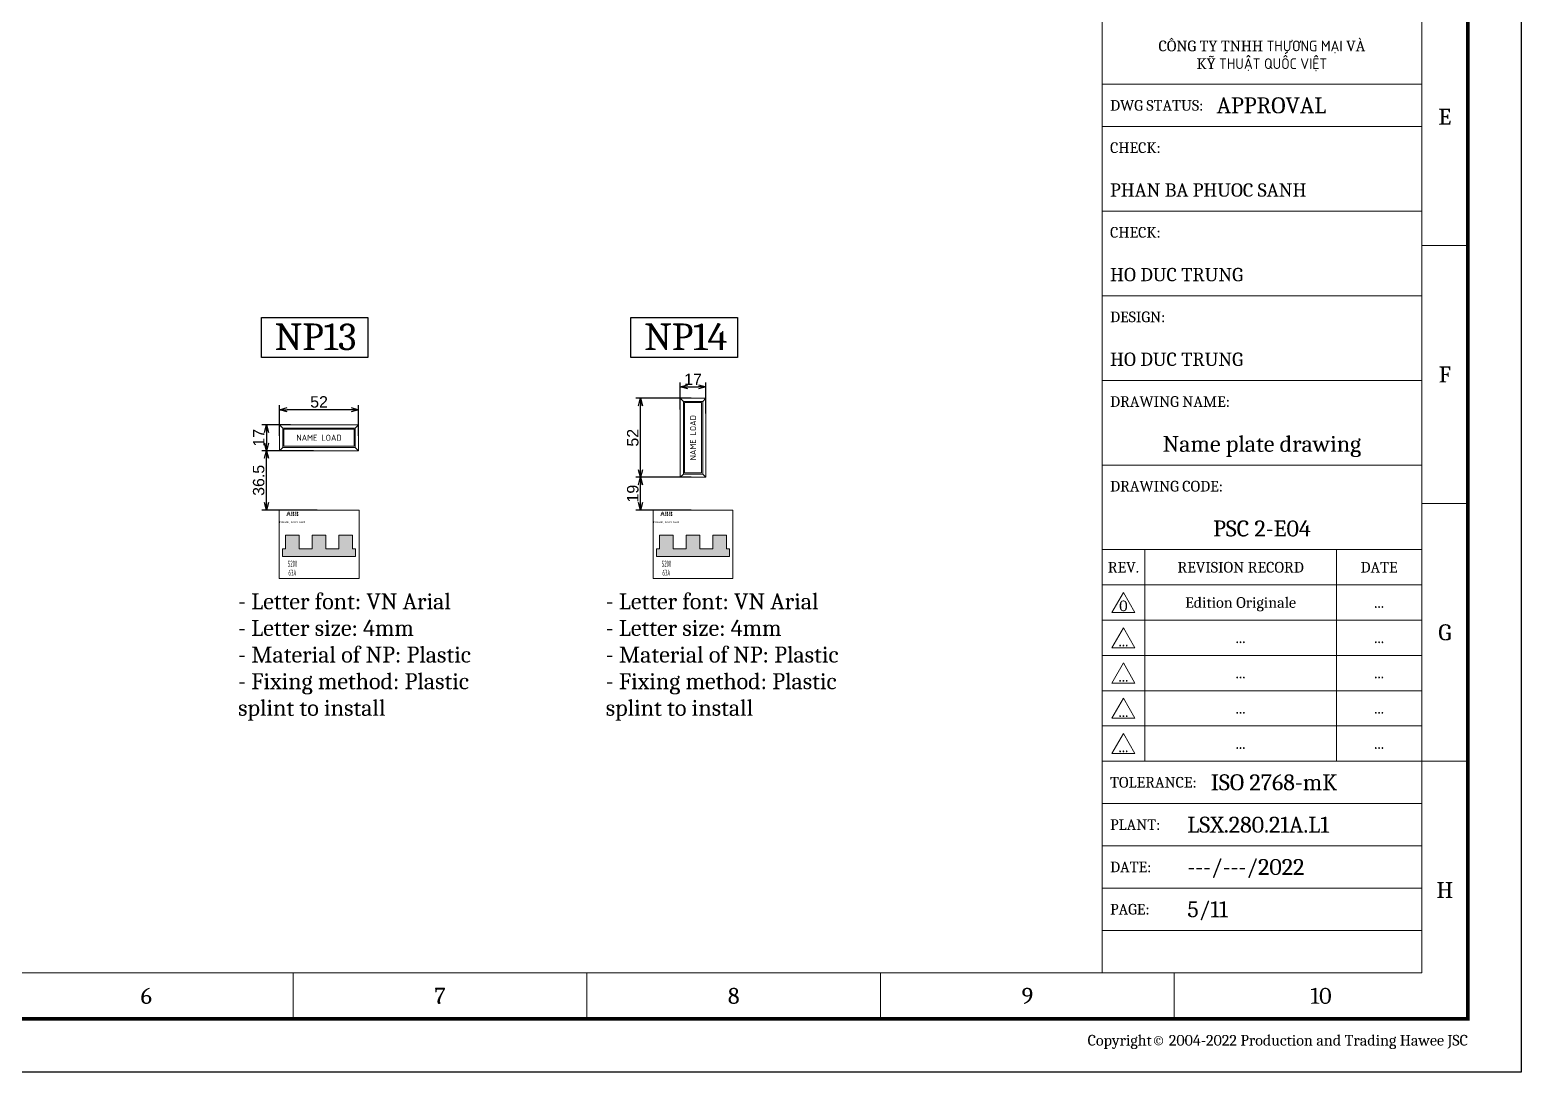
# Model space of a CAD drawing. Header units: millimetres. Extents: x -116965 to 323937, y 291661 to 566926.
# Drawn here: x -62800 to -58880, y 300387 to 303127 of the extents above; entities that cross this region are included whole.
import ezdxf
from ezdxf.enums import TextEntityAlignment as Align

# ---------------------------------------------------------------- set-up
doc = ezdxf.new("R2010")
doc.units = ezdxf.units.MM
doc.header["$PDMODE"] = 35
doc.layers.get('0').update_dxf_attribs({"lineweight": 18})
doc.styles.add('hwBorder', font='Cambria.ttf')
doc.styles.add('hwTech', font='Cambria.ttf')
doc.styles.get("Standard").update_dxf_attribs({"font": 'arial.ttf'})
doc.styles.add('WD_IEC', font='ISOCP2.shx', dxfattribs={"width": 0.9})
doc.dimstyles.new('kich thuoc', dxfattribs={"dimtxt": 30, "dimasz": 20, "dimexe": 12, "dimexo": 5, "dimgap": 5, "dimtad": 1, "dimtoh": 1, "dimdec": 0, "dimzin": 0, "dimdsep": 46, "dimtxsty": 'Standard', "dimblk": 'OPEN30', "dimcen": 0.09, "dimclrd": 3, "dimclre": 3, "dimclrt": 3, "dimadec": 0, "dimazin": 0, "dimtfac": 1, "dimtdec": 0, "dimtofl": 0, "dimtmove": 0, "dimatfit": 3, "dimldrblk": 'OPEN30', "dimfxl": 1, "dimtolj": 1, "dimtzin": 0, "dimarcsym": 0})

# ---------------------------------------------------------------- blocks, each defined once
blk = doc.blocks.new('*U1980')
at = {"color": 5}
for p, q in [((285.68, 77.61), (281.34, 77.61)), ((285.68, 53.41), (281.34, 53.41)), ((285.68, 29.2), (281.34, 29.2)), ((175.41, 5), (175.41, 9.34)), ((202.98, 5), (202.98, 9.34)), ((230.54, 5), (230.54, 9.34)), ((258.11, 5), (258.11, 9.34))]:
    blk.add_line(p, q, dxfattribs=at)
at = {"color": 5, "const_width": 0.35}
blk.add_lwpolyline([(10, 198.62), (285.68, 198.62), (285.68, 5), (10, 5)], close=True, dxfattribs=at)
at = {"color": 5}
for points in [[(14.34, 194.28), (281.34, 194.28), (281.34, 9.34), (14.34, 9.34)], [(251.34, 92.76), (281.34, 92.76), (281.34, 112.63), (251.34, 112.63)], [(251.34, 92.76), (281.34, 92.76), (281.34, 88.79), (251.34, 88.79)], [(251.34, 80.85), (281.34, 80.85), (281.34, 88.79), (251.34, 88.79)], [(251.34, 72.9), (281.34, 72.9), (281.34, 80.85), (251.34, 80.85)], [(251.34, 64.96), (281.34, 64.96), (281.34, 72.9), (251.34, 72.9)], [(251.34, 57.01), (281.34, 57.01), (281.34, 64.96), (251.34, 64.96)], [(251.34, 49.07), (281.34, 49.07), (281.34, 57.01), (251.34, 57.01)], [(251.34, 49.07), (255.34, 49.07), (255.34, 45.76), (251.34, 45.76)], [(255.34, 49.07), (273.34, 49.07), (273.34, 45.76), (255.34, 45.76)], [(273.34, 49.07), (281.34, 49.07), (281.34, 45.76), (273.34, 45.76)], [(251.34, 45.76), (255.34, 45.76), (255.34, 42.44), (251.34, 42.44)], [(255.34, 45.76), (273.34, 45.76), (273.34, 42.44), (255.34, 42.44)], [(273.34, 45.76), (281.34, 45.76), (281.34, 42.44), (273.34, 42.44)], [(251.34, 42.44), (255.34, 42.44), (255.34, 39.13), (251.34, 39.13)], [(255.34, 42.44), (273.34, 42.44), (273.34, 39.13), (255.34, 39.13)], [(273.34, 42.44), (281.34, 42.44), (281.34, 39.13), (273.34, 39.13)], [(251.34, 39.13), (255.34, 39.13), (255.34, 35.82), (251.34, 35.82)], [(255.34, 39.13), (273.34, 39.13), (273.34, 35.82), (255.34, 35.82)], [(273.34, 39.13), (281.34, 39.13), (281.34, 35.82), (273.34, 35.82)], [(251.34, 35.82), (255.34, 35.82), (255.34, 32.51), (251.34, 32.51)], [(255.34, 35.82), (273.34, 35.82), (273.34, 32.51), (255.34, 32.51)], [(273.34, 35.82), (281.34, 35.82), (281.34, 32.51), (273.34, 32.51)], [(251.34, 32.51), (255.34, 32.51), (255.34, 29.2), (251.34, 29.2)], [(255.34, 32.51), (273.34, 32.51), (273.34, 29.2), (255.34, 29.2)], [(273.34, 32.51), (281.34, 32.51), (281.34, 29.2), (273.34, 29.2)], [(251.34, 29.2), (281.34, 29.2), (281.34, 25.23), (251.34, 25.23)], [(251.34, 25.23), (281.34, 25.23), (281.34, 21.26), (251.34, 21.26)], [(251.34, 21.26), (281.34, 21.26), (281.34, 17.28), (251.34, 17.28)], [(251.34, 17.28), (281.34, 17.28), (281.34, 13.31), (251.34, 13.31)], [(251.34, 13.31), (281.34, 13.31), (281.34, 9.34), (251.34, 9.34)]]:
    blk.add_lwpolyline(points, close=True, dxfattribs=at)
at = {"color": 253}
for points in [[(253.34, 45.04), (252.26, 43.16), (254.42, 43.16)], [(253.34, 41.73), (252.26, 39.85), (254.42, 39.85)], [(253.34, 38.42), (252.26, 36.54), (254.42, 36.54)], [(253.34, 35.11), (252.26, 33.23), (254.42, 33.23)], [(253.34, 31.8), (252.26, 29.92), (254.42, 29.92)]]:
    blk.add_lwpolyline(points, close=True, dxfattribs=at)
at = {"layer": 'Defpoints', "color": 4}
blk.add_lwpolyline([(0, 203.62), (290.68, 203.62), (290.68, 0), (0, 0)], close=True, dxfattribs=at)
at = {"color": 253, "style": 'hwBorder'}
for s, height, p in [('DWG STATUS:', 1, (252.09, 90.78)), ('CHECK:', 1, (252.09, 86.81)), ('PHAN BA PHUOC SANH', 1.25, (252.09, 82.83)), ('CHECK:', 1, (252.09, 78.86)), ('HO DUC TRUNG', 1.25, (252.09, 74.89)), ('DESIGN:', 1, (252.09, 70.92)), ('HO DUC TRUNG', 1.25, (252.09, 66.94)), ('DRAWING NAME:', 1, (252.09, 62.97)), ('DRAWING CODE:', 1, (252.09, 55.02)), ('TOLERANCE:', 1, (252.09, 27.22)), ('LSX.280.21A.L1', 1.5, (259.34, 23.24)), ('PLANT:', 1, (252.09, 23.24)), ('DATE:', 1, (252.09, 19.27)), ('---/---/2022', 1.5, (259.34, 19.27)), ('PAGE:', 1, (252.09, 15.3))]:
    blk.add_text(s, height=height, dxfattribs=at).set_placement(p, align=Align.MIDDLE_LEFT)
at = {"color": 6, "style": 'hwBorder'}
blk.add_text('APPROVAL', height=1.5, dxfattribs=at).set_placement((262.09, 90.78), align=Align.MIDDLE_LEFT)
at = {"color": 253, "style": 'hwBorder'}
for s, height, p in [('E', 1.5, (283.51, 89.71)), ('F', 1.5, (283.51, 65.51)), ('REV.', 1, (253.34, 47.41)), ('REVISION RECORD', 1, (264.34, 47.41)), ('DATE', 1, (277.34, 47.41)), ('G', 1.5, (283.51, 41.3)), ('H', 1.5, (283.51, 17.1)), ('6', 1.5, (161.62, 7.17)), ('7', 1.5, (189.19, 7.17)), ('8', 1.5, (216.76, 7.17)), ('9', 1.5, (244.33, 7.17)), ('10', 1.5, (271.89, 7.17))]:
    blk.add_text(s, height=height, dxfattribs=at).set_placement(p, align=Align.MIDDLE_CENTER)
blk.add_text('Copyright© 2004-2022 Production and Trading Hawee JSC', height=1, dxfattribs=at).set_placement((285.68, 3), align=Align.MIDDLE_RIGHT)
at = {"color": 253, "insert": (266.34, 95.42), "char_height": 1, "attachment_point": 5, "style": 'hwBorder'}
blk.add_mtext_dynamic_manual_height_columns('CÔNG TY TNHH THƯƠNG MẠI VÀ KỸ THUẬT QUỐC VIỆT', width=20.9263, gutter_width=12.5, heights=[0], dxfattribs=at)
at = {"color": 6, "style": 'hwBorder', "flags": 8}
for tag, p in [("DWG'SNAME", (266.34, 59)), ("DWG'SCODE2", (266.34, 51.05))]:
    blk.add_attdef(tag, text='', height=1.5, dxfattribs=at).set_placement(p, align=Align.MIDDLE_CENTER)
at = {"color": 253, "style": 'hwBorder', "flags": 8}
for tag, p in [('REV_0', (253.34, 43.79)), ('REV_MODIFY0', (264.34, 44.1)), ('REV_DATE0', (277.34, 44.1)), ('REV_1', (253.34, 40.48)), ('REV_MODIFY1', (264.34, 40.79)), ('REV_DATE1', (277.34, 40.79)), ('REV_MODIFY2', (264.34, 37.48)), ('REV_DATE2', (277.34, 37.48)), ('REV_2', (253.34, 37.17)), ('REV_3', (253.34, 33.86)), ('REV_MODIFY3', (264.34, 34.17)), ('REV_DATE3', (277.34, 34.17)), ('REV_4', (253.34, 30.55)), ('REV_MODIFY4', (264.34, 30.86)), ('REV_DATE4', (277.34, 30.86))]:
    blk.add_attdef(tag, text='', height=1, dxfattribs=at).set_placement(p, align=Align.MIDDLE_CENTER)
at = {"color": 6, "style": 'hwBorder', "flags": 8}
for tag, p in [('TOLERANCE', (261.54, 27.22)), ('PAGE', (259.34, 15.3))]:
    blk.add_attdef(tag, text='', height=1.5, dxfattribs=at).set_placement(p, align=Align.MIDDLE_LEFT)
blk = doc.blocks.new('*U95')
at = {"linetype": 'ByBlock'}
h = blk.add_hatch(color=20, dxfattribs=at)
h.paths.add_polyline_path([(15.7, 2.4), (13.9, 2.4), (13.9, 0), (14.1, 0), (14.3, 0), (14.5, 0.1), (14.7, 0.1), (14.8, 0.2), (15, 0.3), (15.2, 0.4), (15.3, 0.5), (15.4, 0.6), (15.5, 0.7), (15.6, 0.8), (15.7, 1), (15.8, 1.2), (15.8, 1.4), (15.9, 1.6), (15.9, 1.8), (15.9, 1.9), (15.9, 2.1), (15.8, 2.3)])
h.paths.add_polyline_path([(13.9, 6), (13.9, 3), (15.2, 3), (15.1, 3), (14.9, 3.1), (14.7, 3.2), (14.5, 3.2), (14.5, 3.2), (14.7, 3.3), (14.9, 3.4), (15, 3.5), (15.2, 3.6), (15.3, 3.8), (15.4, 3.9), (15.5, 4), (15.6, 4.2), (15.6, 4.4), (15.6, 4.6), (15.6, 4.7), (15.6, 4.9), (15.6, 5), (15.5, 5.2), (15.4, 5.4), (15.3, 5.5), (15.1, 5.6), (15, 5.7), (14.9, 5.8), (14.7, 5.8), (14.5, 5.9), (14.3, 5.9), (14.1, 6), (13.9, 6)])
h.paths.add_polyline_path([(13.3, 2.4), (13.3, 0), (11.8, 0), (11.8, 2.4)])
h.paths.add_polyline_path([(13.3, 6), (11.8, 6), (11.8, 3), (13.3, 3)])
h.paths.add_polyline_path([(10.4, 2.4), (8.6, 2.4), (8.6, 0), (8.8, 0), (9, 0), (9.2, 0.1), (9.3, 0.1), (9.5, 0.2), (9.7, 0.3), (9.8, 0.4), (10, 0.5), (10.1, 0.6), (10.2, 0.7), (10.3, 0.8), (10.4, 1), (10.5, 1.2), (10.5, 1.4), (10.6, 1.6), (10.6, 1.8), (10.6, 1.9), (10.5, 2.1), (10.5, 2.3)])
h.paths.add_polyline_path([(8.6, 6), (8.6, 3), (9.9, 3), (9.8, 3), (9.6, 3.1), (9.4, 3.2), (9.2, 3.2), (9.2, 3.2), (9.4, 3.3), (9.6, 3.4), (9.7, 3.5), (9.9, 3.6), (10, 3.8), (10.1, 3.9), (10.2, 4), (10.3, 4.2), (10.3, 4.4), (10.3, 4.6), (10.3, 4.7), (10.3, 4.9), (10.2, 5), (10.2, 5.2), (10.1, 5.4), (9.9, 5.5), (9.8, 5.6), (9.7, 5.7), (9.5, 5.8), (9.4, 5.8), (9.2, 5.9), (9, 5.9), (8.8, 6), (8.6, 6)])
h.paths.add_polyline_path([(8, 2.4), (8, 0), (6.5, 0), (6.5, 2.4)])
h.paths.add_polyline_path([(4.9, 2.4), (5.7, 0), (4.5, 0), (4, 1.4), (3.2, 1.4), (3.2, 2.4)])
h.paths.add_polyline_path([(2.6, 2.4), (2.6, 1.4), (1.7, 1.4), (1.3, 0), (0, 0), (0.9, 2.4)])
h.paths.add_polyline_path([(8, 6), (6.5, 6), (6.5, 3), (8, 3)])
h.paths.add_polyline_path([(3.6, 6), (3.2, 6), (3.2, 3), (4.7, 3)])
h.paths.add_polyline_path([(2.6, 6), (2.2, 6), (1.1, 3), (2.6, 3)])
blk = doc.blocks.new('*U419')
at = {"linetype": 'ByBlock'}
blk.add_hatch(color=254, dxfattribs=at).paths.add_polyline_path([(50.25, -8), (50.25, -3), (48.25, -3), (48.25, 6), (39.25, 6), (39.25, -3), (30.75, -3), (30.75, 6), (21.75, 6), (21.75, -3), (13.25, -3), (13.25, 6), (4.25, 6), (4.25, -3), (2.25, -3), (2.25, -8)])
for p, q in [((52.25, 78.5), (0.25, 78.5)), ((0.25, 78.5), (0.25, 61.5)), ((52.25, 61.5), (52.25, 78.5)), ((2.42, 76.33), (2.42, 63.67)), ((50.08, 76.33), (2.42, 76.33)), ((49.37, 75.62), (3.13, 75.62)), ((3.13, 75.62), (3.13, 64.38)), ((49.37, 64.38), (49.37, 75.62)), ((50.08, 63.67), (50.08, 76.33)), ((0.25, 61.5), (52.25, 61.5)), ((2.42, 63.67), (50.08, 63.67)), ((3.13, 64.38), (49.37, 64.38))]:
    blk.add_line(p, q)
at = {"ltscale": 5}
for p, q in [((0.25, 78.5), (2.42, 76.33)), ((52.25, 78.5), (50.08, 76.33)), ((2.42, 63.67), (0.25, 61.5)), ((50.08, 63.67), (52.25, 61.5))]:
    blk.add_line(p, q, dxfattribs=at)
at = {"color": 0, "linetype": 'ByBlock'}
for points in [[(0, -22.5), (52.5, -22.5), (52.5, 22.5), (0, 22.5)], [(21.75, -3), (21.75, 6), (30.75, 6), (30.75, -3), (39.25, -3), (39.25, 6), (48.25, 6), (48.25, -3), (50.25, -3), (50.25, -8), (2.25, -8), (2.25, -3), (4.25, -3), (4.25, 6), (13.25, 6), (13.25, -3)]]:
    blk.add_lwpolyline(points, close=True, dxfattribs=at)
at = {"xscale": 0.5, "yscale": 0.5, "zscale": 0.5}
blk.add_blockref('*U95', (4.75, 18.5), dxfattribs=at)
at = {"style": 'WD_IEC', "width": 0.9}
blk.add_text('NAME LOAD', height=4, dxfattribs=at).set_placement((26.25, 70), align=Align.MIDDLE_CENTER)
at = {"style": 'WD_IEC', "width": 0.5, "flags": 12}
blk.add_attdef('TYPE', text='', height=4, dxfattribs=at).set_placement((8.75, -12.75), align=Align.MIDDLE_CENTER)
at = {"color": 1, "style": 'WD_IEC', "width": 0.5, "flags": 12}
blk.add_attdef('RATE', text='', height=4, dxfattribs=at).set_placement((8.75, -18.75), align=Align.MIDDLE_CENTER)
at = {"layer": 'Defpoints', "color": 8, "style": 'WD_IEC'}
blk.add_text('MCB:S200, S200M, S200P', height=1, dxfattribs=at).set_placement((8.75, 14), align=Align.CENTER)
blk = doc.blocks.new('*U418')
at = {"linetype": 'ByBlock'}
blk.add_hatch(color=254, dxfattribs=at).paths.add_polyline_path([(50.25, -8), (50.25, -3), (48.25, -3), (48.25, 6), (39.25, 6), (39.25, -3), (30.75, -3), (30.75, 6), (21.75, 6), (21.75, -3), (13.25, -3), (13.25, 6), (4.25, 6), (4.25, -3), (2.25, -3), (2.25, -8)])
for p, q in [((34.75, 96), (17.75, 96)), ((17.75, 96), (17.75, 44)), ((32.58, 93.83), (19.92, 93.83)), ((19.92, 93.83), (19.92, 46.17)), ((31.87, 93.12), (20.63, 93.12)), ((20.63, 93.12), (20.63, 46.88)), ((31.87, 46.88), (31.87, 93.12)), ((32.58, 46.17), (32.58, 93.83)), ((34.75, 44), (34.75, 96)), ((17.75, 44), (34.75, 44)), ((19.92, 46.17), (32.58, 46.17)), ((20.63, 46.88), (31.87, 46.88))]:
    blk.add_line(p, q)
at = {"ltscale": 5}
for p, q in [((17.75, 96), (19.92, 93.83)), ((32.58, 93.83), (34.75, 96)), ((17.75, 44), (19.92, 46.17)), ((32.58, 46.17), (34.75, 44))]:
    blk.add_line(p, q, dxfattribs=at)
at = {"color": 0, "linetype": 'ByBlock'}
for points in [[(0, -22.5), (52.5, -22.5), (52.5, 22.5), (0, 22.5)], [(21.75, -3), (21.75, 6), (30.75, 6), (30.75, -3), (39.25, -3), (39.25, 6), (48.25, 6), (48.25, -3), (50.25, -3), (50.25, -8), (2.25, -8), (2.25, -3), (4.25, -3), (4.25, 6), (13.25, 6), (13.25, -3)]]:
    blk.add_lwpolyline(points, close=True, dxfattribs=at)
at = {"xscale": 0.5, "yscale": 0.5, "zscale": 0.5}
blk.add_blockref('*U95', (4.75, 18.5), dxfattribs=at)
at = {"style": 'WD_IEC', "width": 0.9}
blk.add_text('NAME LOAD', height=4, rotation=90, dxfattribs=at).set_placement((26.25, 70), align=Align.MIDDLE_CENTER)
at = {"style": 'WD_IEC', "width": 0.5, "flags": 12}
blk.add_attdef('TYPE', text='', height=4, dxfattribs=at).set_placement((8.75, -12.75), align=Align.MIDDLE_CENTER)
at = {"color": 1, "style": 'WD_IEC', "width": 0.5, "flags": 12}
blk.add_attdef('RATE', text='', height=4, dxfattribs=at).set_placement((8.75, -18.75), align=Align.MIDDLE_CENTER)
at = {"layer": 'Defpoints', "color": 8, "style": 'WD_IEC'}
blk.add_text('MCB:S200, S200M, S200P', height=1, dxfattribs=at).set_placement((8.75, 14), align=Align.CENTER)
blk = doc.blocks.new('_Open30')
at = {"color": 0, "linetype": 'ByBlock', "lineweight": -2}
for p, q in [((-1, 0.27), (0, 0)), ((0, 0), (-1, -0.27)), ((0, 0), (-1, 0))]:
    blk.add_line(p, q, dxfattribs=at)
blk = doc.blocks.new('*D532')
at = {"color": 3, "lineweight": -2, "transparency": 16777216}
for p, q in [((-62143.5, 302059.7), (-62143.5, 302140.5)), ((-61935.5, 302059.7), (-61935.5, 302140.5)), ((-61955.5, 302128.5), (-62123.5, 302128.5))]:
    blk.add_line(p, q, dxfattribs=at)
at = {"layer": 'Defpoints', "color": 0, "lineweight": -3, "transparency": 16777216}
for p in [(-62143.5, 302128.5), (-62143.5, 302054.7), (-61935.5, 302054.7)]:
    blk.add_point(p, dxfattribs=at)
at = {"color": 3, "lineweight": -2, "transparency": 16777216, "xscale": 20, "yscale": 20, "zscale": 20, "rotation": 180}
blk.add_blockref('_Open30', (-62143.5, 302128.5), dxfattribs=at)
at = {"color": 3, "lineweight": -2, "transparency": 16777216, "xscale": 20, "yscale": 20, "zscale": 20}
blk.add_blockref('_Open30', (-61935.5, 302128.5), dxfattribs=at)
at = {"color": 3, "transparency": 16777216, "insert": (-62039.5, 302148.8), "char_height": 30, "attachment_point": 5}
blk.add_mtext('\\A1;52', dxfattribs=at)
blk = doc.blocks.new('*D533')
at = {"color": 3, "lineweight": -2, "transparency": 16777216}
for p, q in [((-62114.5, 302088.7), (-62189.9, 302088.7)), ((-62177.9, 302068.7), (-62177.9, 302040.7)), ((-62079.3, 302020.7), (-62189.9, 302020.7))]:
    blk.add_line(p, q, dxfattribs=at)
at = {"layer": 'Defpoints', "color": 0, "lineweight": -3, "transparency": 16777216}
for p in [(-62109.5, 302088.7), (-62177.9, 302020.7), (-62074.3, 302020.7)]:
    blk.add_point(p, dxfattribs=at)
at = {"color": 3, "lineweight": -2, "transparency": 16777216, "xscale": 20, "yscale": 20, "zscale": 20}
for p, rotation in [((-62177.9, 302088.7), 90), ((-62177.9, 302020.7), 270)]:
    blk.add_blockref('_Open30', p, dxfattribs=dict(at, rotation=rotation))
at = {"color": 3, "transparency": 16777216, "insert": (-62198, 302054.7), "char_height": 30, "attachment_point": 5, "rotation": 90}
blk.add_mtext('\\A1;17', dxfattribs=at)
blk = doc.blocks.new('*D534')
at = {"color": 3, "lineweight": -2, "transparency": 16777216}
for p, q in [((-62054.5, 302020.7), (-62189.8, 302020.7)), ((-62177.8, 301884.7), (-62177.8, 302000.7)), ((-62044.5, 301864.7), (-62189.8, 301864.7))]:
    blk.add_line(p, q, dxfattribs=at)
at = {"layer": 'Defpoints', "color": 0, "lineweight": -3, "transparency": 16777216}
for p in [(-62177.8, 302020.7), (-62049.5, 302020.7), (-62039.5, 301864.7)]:
    blk.add_point(p, dxfattribs=at)
at = {"color": 3, "lineweight": -2, "transparency": 16777216, "xscale": 20, "yscale": 20, "zscale": 20}
for p, rotation in [((-62177.8, 302020.7), 90), ((-62177.8, 301864.7), 270)]:
    blk.add_blockref('_Open30', p, dxfattribs=dict(at, rotation=rotation))
at = {"color": 3, "transparency": 16777216, "insert": (-62198.1, 301942.7), "char_height": 30, "attachment_point": 5, "rotation": 90}
blk.add_mtext('\\A1;36.5', dxfattribs=at)
blk = doc.blocks.new('*D535')
at = {"color": 3, "lineweight": -2, "transparency": 16777216}
for p, q in [((-61061.6, 301950.7), (-61206.5, 301950.7)), ((-61194.5, 301884.7), (-61194.5, 301930.7)), ((-61061.6, 301864.7), (-61206.5, 301864.7))]:
    blk.add_line(p, q, dxfattribs=at)
at = {"layer": 'Defpoints', "color": 0, "lineweight": -3, "transparency": 16777216}
for p in [(-61194.5, 301950.7), (-61056.6, 301950.7), (-61056.6, 301864.7)]:
    blk.add_point(p, dxfattribs=at)
at = {"color": 3, "lineweight": -2, "transparency": 16777216, "xscale": 20, "yscale": 20, "zscale": 20}
for p, rotation in [((-61194.5, 301950.7), 90), ((-61194.5, 301864.7), 270)]:
    blk.add_blockref('_Open30', p, dxfattribs=dict(at, rotation=rotation))
at = {"color": 3, "transparency": 16777216, "insert": (-61214.8, 301907.7), "char_height": 30, "attachment_point": 5, "rotation": 90}
blk.add_mtext('\\A1;19', dxfattribs=at)
blk = doc.blocks.new('*D536')
at = {"color": 3, "lineweight": -2, "transparency": 16777216}
for p, q in [((-61061.6, 302158.7), (-61206.5, 302158.7)), ((-61194.5, 301970.7), (-61194.5, 302138.7)), ((-61061.6, 301950.7), (-61206.5, 301950.7))]:
    blk.add_line(p, q, dxfattribs=at)
at = {"layer": 'Defpoints', "color": 0, "lineweight": -3, "transparency": 16777216}
for p in [(-61194.5, 302158.7), (-61056.6, 302158.7), (-61056.6, 301950.7)]:
    blk.add_point(p, dxfattribs=at)
at = {"color": 3, "lineweight": -2, "transparency": 16777216, "xscale": 20, "yscale": 20, "zscale": 20}
for p, rotation in [((-61194.5, 302158.7), 90), ((-61194.5, 301950.7), 270)]:
    blk.add_blockref('_Open30', p, dxfattribs=dict(at, rotation=rotation))
at = {"color": 3, "transparency": 16777216, "insert": (-61214.8, 302054.7), "char_height": 30, "attachment_point": 5, "rotation": 90}
blk.add_mtext('\\A1;52', dxfattribs=at)
blk = doc.blocks.new('*D537')
at = {"color": 3, "lineweight": -2, "transparency": 16777216}
for p, q in [((-61090.6, 302128.8), (-61090.6, 302200.3)), ((-61070.6, 302188.3), (-61042.6, 302188.3)), ((-61022.6, 302118.1), (-61022.6, 302200.3))]:
    blk.add_line(p, q, dxfattribs=at)
at = {"layer": 'Defpoints', "color": 0, "lineweight": -3, "transparency": 16777216}
for p in [(-61022.6, 302188.3), (-61090.6, 302123.8), (-61022.6, 302113.1)]:
    blk.add_point(p, dxfattribs=at)
at = {"color": 3, "lineweight": -2, "transparency": 16777216, "xscale": 20, "yscale": 20, "zscale": 20, "rotation": 180}
blk.add_blockref('_Open30', (-61090.6, 302188.3), dxfattribs=at)
at = {"color": 3, "lineweight": -2, "transparency": 16777216, "xscale": 20, "yscale": 20, "zscale": 20}
blk.add_blockref('_Open30', (-61022.6, 302188.3), dxfattribs=at)
at = {"color": 3, "transparency": 16777216, "insert": (-61056.6, 302208.3), "char_height": 30, "attachment_point": 5}
blk.add_mtext('\\A1;17', dxfattribs=at)

msp = doc.modelspace()

# ---------------------------------------------------------------- linework, layer by layer
at = {"lineweight": -3, "ltscale": 5}
for p, q in [((-62191.181437, 302265.493848), (-62191.181437, 302370.493848)), ((-62191.181437, 302370.493848), (-61911.181437, 302370.493848)), ((-61911.181437, 302370.493848), (-61911.181437, 302265.493848)), ((-61219.93057, 302265.493848), (-61219.93057, 302370.493848)), ((-61219.93057, 302370.493848), (-60939.93057, 302370.493848)), ((-60939.93057, 302370.493848), (-60939.93057, 302265.493848)), ((-61911.181437, 302265.493848), (-62191.181437, 302265.493848)), ((-60939.93057, 302265.493848), (-61219.93057, 302265.493848))]:
    msp.add_line(p, q, dxfattribs=at)

# ---------------------------------------------------------------- block references
at = {"ltscale": 5}
ref = msp.add_blockref('*U1980', (-67018.972165, 300386.757971), dxfattribs=dict(at, xscale=28, yscale=28, zscale=28))
ref.add_attrib("DWG'SNAME", 'Name plate drawing', dxfattribs={"color": 6, "height": 42, "style": 'hwBorder', "flags": 8}).set_placement((-59561.466165, 302038.687971), align=Align.MIDDLE_CENTER)
ref.add_attrib("DWG'SCODE2", 'PSC 2-E04', dxfattribs={"color": 6, "height": 42, "style": 'hwBorder', "flags": 8}).set_placement((-59561.466165, 301816.219571), align=Align.MIDDLE_CENTER)
ref.add_attrib('PAGE', '5/11', dxfattribs={"color": 6, "height": 42, "style": 'hwBorder', "flags": 8}).set_placement((-59757.466165, 300815.113171), align=Align.MIDDLE_LEFT)
ref.add_attrib('TOLERANCE', 'ISO 2768-mK', dxfattribs={"color": 6, "height": 42, "style": 'hwBorder'}).set_placement((-59695.866165, 301148.814371), align=Align.MIDDLE_LEFT)
ref.add_attrib('REV_0', '0', dxfattribs={"color": 253, "height": 28, "style": 'hwBorder', "flags": 8}).set_placement((-59925.466165, 301612.810771), align=Align.MIDDLE_CENTER)
ref.add_attrib('REV_DATE0', '...', dxfattribs={"color": 253, "height": 28, "style": 'hwBorder', "flags": 8}).set_placement((-59253.466165, 301621.560771), align=Align.MIDDLE_CENTER)
ref.add_attrib('REV_MODIFY0', 'Edition Originale', dxfattribs={"color": 253, "height": 28, "style": 'hwBorder', "flags": 8}).set_placement((-59617.466165, 301621.560771), align=Align.MIDDLE_CENTER)
ref.add_attrib('REV_1', '...', dxfattribs={"color": 253, "height": 28, "style": 'hwBorder', "flags": 8}).set_placement((-59925.466165, 301520.113971), align=Align.MIDDLE_CENTER)
ref.add_attrib('REV_DATE1', '...', dxfattribs={"color": 253, "height": 28, "style": 'hwBorder', "flags": 8}).set_placement((-59253.466165, 301528.863971), align=Align.MIDDLE_CENTER)
ref.add_attrib('REV_MODIFY1', '...', dxfattribs={"color": 253, "height": 28, "style": 'hwBorder', "flags": 8}).set_placement((-59617.466165, 301528.863971), align=Align.MIDDLE_CENTER)
ref.add_attrib('REV_2', '...', dxfattribs={"color": 253, "height": 28, "style": 'hwBorder', "flags": 8}).set_placement((-59925.466165, 301427.419971), align=Align.MIDDLE_CENTER)
ref.add_attrib('REV_DATE2', '...', dxfattribs={"color": 253, "height": 28, "style": 'hwBorder', "flags": 8}).set_placement((-59253.466165, 301436.169971), align=Align.MIDDLE_CENTER)
ref.add_attrib('REV_MODIFY2', '...', dxfattribs={"color": 253, "height": 28, "style": 'hwBorder', "flags": 8}).set_placement((-59617.466165, 301436.169971), align=Align.MIDDLE_CENTER)
ref.add_attrib('REV_3', '...', dxfattribs={"color": 253, "height": 28, "style": 'hwBorder', "flags": 8}).set_placement((-59925.466165, 301334.725971), align=Align.MIDDLE_CENTER)
ref.add_attrib('REV_DATE3', '...', dxfattribs={"color": 253, "height": 28, "style": 'hwBorder', "flags": 8}).set_placement((-59253.466165, 301343.475971), align=Align.MIDDLE_CENTER)
ref.add_attrib('REV_MODIFY3', '...', dxfattribs={"color": 253, "height": 28, "style": 'hwBorder', "flags": 8}).set_placement((-59617.466165, 301343.475971), align=Align.MIDDLE_CENTER)
ref.add_attrib('REV_4', '...', dxfattribs={"color": 253, "height": 28, "style": 'hwBorder', "flags": 8}).set_placement((-59925.466165, 301242.029171), align=Align.MIDDLE_CENTER)
ref.add_attrib('REV_DATE4', '...', dxfattribs={"color": 253, "height": 28, "style": 'hwBorder', "flags": 8}).set_placement((-59253.466165, 301250.779171), align=Align.MIDDLE_CENTER)
ref.add_attrib('REV_MODIFY4', '...', dxfattribs={"color": 253, "height": 28, "style": 'hwBorder', "flags": 8}).set_placement((-59617.466165, 301250.779171), align=Align.MIDDLE_CENTER)
at = {"color": 0, "linetype": 'ByBlock', "xscale": 4, "yscale": 4, "zscale": 4}
for name, p in [('*U418', (-61161.566991, 301774.671674)), ('*U419', (-62144.471622, 301774.671674))]:
    msp.add_blockref(name, p, dxfattribs=at).add_auto_attribs({'TYPE': 'S200', 'RATE': '63A'})

# ---------------------------------------------------------------- texts
at = {"ltscale": 5, "char_height": 70, "attachment_point": 1, "style": 'hwTech'}
for s, insert in [('NP13', (-62156.204462, 302355.08539)), ('NP14', (-61184.953594, 302355.08539))]:
    msp.add_mtext(s, dxfattribs=dict(at, insert=insert))
at = {"ltscale": 5, "char_height": 42, "attachment_point": 1, "style": 'hwTech'}
for insert, width in [((-62252.35321, 301645.74753), 752.59753743), ((-61286.030073, 301645.74753), 645.46318094)]:
    msp.add_mtext('- Letter font: VN Arial\\P- Letter size: 4mm\\P- Material of NP: Plastic\\P- Fixing method: Plastic splint to install', dxfattribs=dict(at, insert=insert, width=width))

# ---------------------------------------------------------------- dimensions: what is measured, and where the dimension line sits
for base, p1, p2, text, picture, middle in [((-61022.566991, 302188.27349), (-61090.566991, 302123.821646), (-61022.566991, 302113.065594), '17', '*D537', (-61056.566991, 302208.334881)), ((-62143.471622, 302128.518343), (-61935.471622, 302054.671674), (-62143.471622, 302054.671674), '52', '*D532', (-62039.471622, 302148.835533))]:
    dim = msp.add_linear_dim(base=base, p1=p1, p2=p2, text=text, dimstyle='kich thuoc')
    dim.commit()
    dim.dimension.update_dxf_attribs({"geometry": picture, "text_midpoint": middle})
for base, p1, p2, text, picture, middle in [((-61194.521924, 302158.671674), (-61056.566991, 301950.671674), (-61056.566991, 302158.671674), '52', '*D536', (-61214.839114, 302054.671674)), ((-62177.923941, 302020.671674), (-62109.471622, 302088.671674), (-62074.335329, 302020.671674), '17', '*D533', (-62197.985333, 302054.671674)), ((-62177.77971, 302020.671674), (-62039.471622, 301864.671674), (-62049.543121, 302020.671674), '36.5', '*D534', (-62198.107132, 301942.671674)), ((-61194.521924, 301950.671674), (-61056.566991, 301864.671674), (-61056.566991, 301950.671674), '19', '*D535', (-61214.839114, 301907.671674))]:
    dim = msp.add_linear_dim(base=base, p1=p1, p2=p2, angle=90, text=text, dimstyle='kich thuoc')
    dim.commit()
    dim.dimension.update_dxf_attribs({"geometry": picture, "text_midpoint": middle})

doc.saveas('drawing.dxf')
